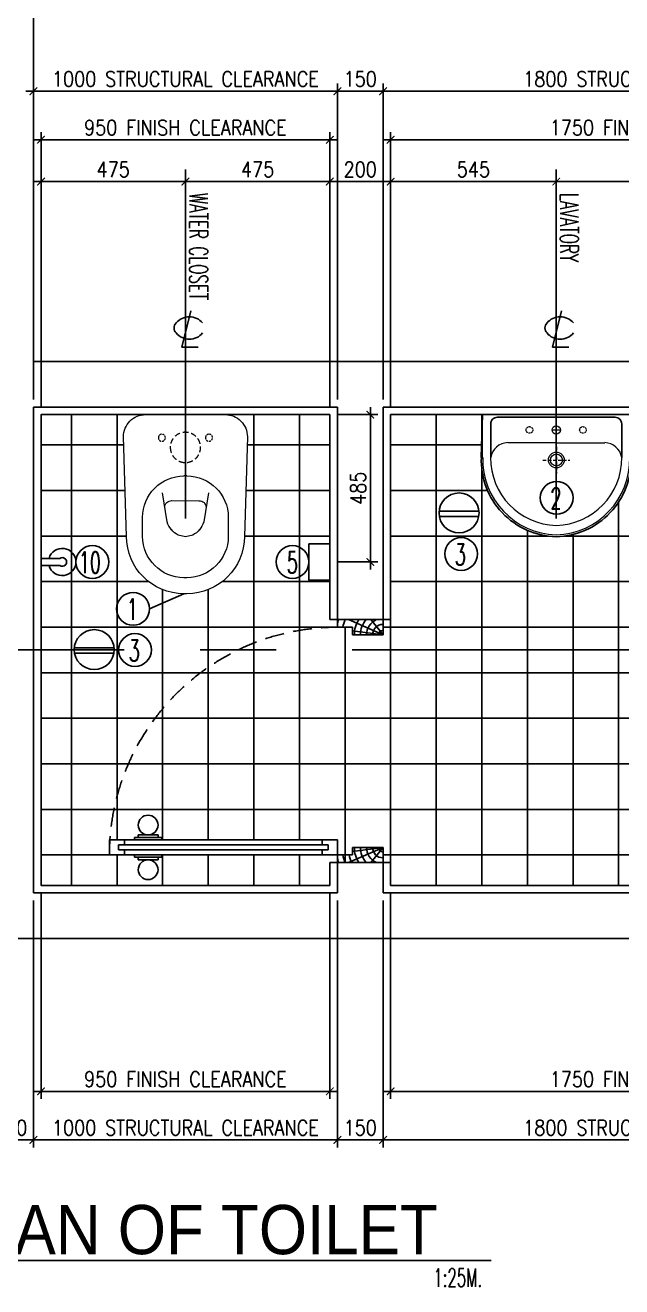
# Model space of a CAD drawing. Extents: x -233600 to -204723, y 196485 to 216410.
# Drawn here: x -229590 to -227628, y 209994 to 214148 of the extents above; entities that cross this region are included whole.
import ezdxf

# ---------------------------------------------------------------- set-up
doc = ezdxf.new("R2010")
doc.units = 0
doc.header["$LTSCALE"] = 500
doc.header["$MEASUREMENT"] = 0
for name, pattern in [('CENTER2', [1.125, 0.75, -0.125, 0.125, -0.125]), ('CENTERX2', [4, 2.5, -0.5, 0.5, -0.5]), ('DASHED', [0.75, 0.5, -0.25]), ('HIDDEN', [0.375, 0.25, -0.125]), ('HIDDEN2', [0.1875, 0.125, -0.0625])]:
    doc.linetypes.add(name, pattern=pattern)
doc.layers.get('0').update_dxf_attribs({"linetype": 'CONTINUOUS'})
doc.layers.get('DEFPOINTS').update_dxf_attribs({"linetype": 'CONTINUOUS'})
for name, color, linetype in [('2', 2, 'CONTINUOUS'), ('ARCDIMR', 4, 'CONTINUOUS'), ('AXES', 11, 'CENTERX2'), ('AXIS', 11, 'CENTER2'), ('DIM-NEW', 4, 'CONTINUOUS'), ('Dimout', 4, 'CONTINUOUS'), ('DOOR', 2, 'CONTINUOUS'), ('DW', 7, 'CONTINUOUS'), ('FIX', 2, 'CONTINUOUS'), ('JUMP', 2, 'CONTINUOUS'), ('Plaster', 7, 'CONTINUOUS'), ('SANI', 2, 'CONTINUOUS'), ('Tile', 5, 'CONTINUOUS'), ('TXT', 2, 'CONTINUOUS'), ('TXT1', 2, 'CONTINUOUS'), ('WALL', 6, 'CONTINUOUS')]:
    doc.layers.add(name, color=color, linetype=linetype)
doc.styles.add('DIM', font='simplex.shx', dxfattribs={"width": 0.85})
doc.styles.add('ROMANS', font='romans.shx', dxfattribs={"width": 0.6})
doc.styles.add('TTXT', font='swisse.ttf', dxfattribs={"width": 0.9})
doc.dimstyles.new('DIM1-25', dxfattribs={"dimscale": 25, "dimtxt": 2, "dimasz": 1, "dimexe": 1, "dimexo": 1, "dimgap": 0.6, "dimtad": 1, "dimdec": 0, "dimdsep": 46, "dimtxsty": 'DIM', "dimblk1": 'ARCHTICK', "dimblk2": 'ARCHTICK', "dimsah": 1, "dimcen": 0.09, "dimdle": 1, "dimclrd": 256, "dimclrt": 2, "dimadec": 0, "dimazin": 0, "dimtfac": 1, "dimtdec": 0, "dimtix": 1, "dimtmove": 1, "dimatfit": 3, "dimldrblk": 'ARCHTICK', "dimfxl": 0, "dimtvp": 2, "dimtolj": 1, "dimtzin": 0, "dimarcsym": 0})

# ---------------------------------------------------------------- blocks, each defined once
blk = doc.blocks.new('_ARCHTICK')
at = {"color": 0, "linetype": 'ByBlock', "const_width": 0.15}
blk.add_lwpolyline([(-0.5, -0.5), (0.5, 0.5)], dxfattribs=at)
blk = doc.blocks.new('*D58')
at = {"layer": 'DEFPOINTS', "color": 0}
for p in [(-229713.6, 211290.9), (-229563.6, 211290.9), (-229713.6, 210477.6)]:
    blk.add_point(p, dxfattribs=at)
at = {"layer": 'Dimout', "color": 0, "lineweight": -2}
for p, q in [((-229713.6, 211265.9), (-229713.6, 210452.6)), ((-229563.6, 211265.9), (-229563.6, 210452.6))]:
    blk.add_line(p, q, dxfattribs=at)
at = {"layer": 'Dimout', "lineweight": -2}
blk.add_line((-229538.6, 210477.6), (-229738.6, 210477.6), dxfattribs=at)
at = {"layer": 'Dimout', "lineweight": -2, "xscale": 25, "yscale": 25, "zscale": 25, "rotation": 180}
blk.add_blockref('_ARCHTICK', (-229713.6, 210477.6), dxfattribs=at)
at = {"layer": 'Dimout', "lineweight": -2, "xscale": 25, "yscale": 25, "zscale": 25}
blk.add_blockref('_ARCHTICK', (-229563.6, 210477.6), dxfattribs=at)
at = {"layer": 'Dimout', "color": 2, "insert": (-229638.6, 210517.6), "char_height": 50, "attachment_point": 5, "style": 'DIM'}
blk.add_mtext('\\A1;150', dxfattribs=at)
blk = doc.blocks.new('*D49')
at = {"layer": 'DEFPOINTS', "color": 0}
for p in [(-228413.6, 213930.9), (-228563.6, 212890.9), (-228413.6, 212890.9)]:
    blk.add_point(p, dxfattribs=at)
at = {"layer": 'Dimout', "lineweight": -2}
blk.add_line((-228588.6, 213930.9), (-228388.6, 213930.9), dxfattribs=at)
at = {"layer": 'Dimout', "color": 0, "lineweight": -2}
for p, q in [((-228563.6, 212915.9), (-228563.6, 213955.9)), ((-228413.6, 212915.9), (-228413.6, 213955.9))]:
    blk.add_line(p, q, dxfattribs=at)
at = {"layer": 'Dimout', "lineweight": -2, "xscale": 25, "yscale": 25, "zscale": 25, "rotation": 180}
blk.add_blockref('_ARCHTICK', (-228563.6, 213930.9), dxfattribs=at)
at = {"layer": 'Dimout', "lineweight": -2, "xscale": 25, "yscale": 25, "zscale": 25}
blk.add_blockref('_ARCHTICK', (-228413.6, 213930.9), dxfattribs=at)
at = {"layer": 'Dimout', "color": 2, "insert": (-228488.6, 213970.9), "char_height": 50, "attachment_point": 5, "style": 'DIM'}
blk.add_mtext('\\A1;150', dxfattribs=at)
blk = doc.blocks.new('*D50')
at = {"layer": 'DEFPOINTS', "color": 0}
for p in [(-226613.6, 213930.9), (-228413.6, 212890.9), (-226613.6, 212865.9)]:
    blk.add_point(p, dxfattribs=at)
at = {"layer": 'Dimout', "lineweight": -2}
blk.add_line((-228438.6, 213930.9), (-226588.6, 213930.9), dxfattribs=at)
at = {"layer": 'Dimout', "color": 0, "lineweight": -2}
for p, q in [((-228413.6, 212915.9), (-228413.6, 213955.9)), ((-226613.6, 212890.9), (-226613.6, 213955.9))]:
    blk.add_line(p, q, dxfattribs=at)
at = {"layer": 'Dimout', "lineweight": -2, "xscale": 25, "yscale": 25, "zscale": 25, "rotation": 180}
blk.add_blockref('_ARCHTICK', (-228413.6, 213930.9), dxfattribs=at)
at = {"layer": 'Dimout', "lineweight": -2, "xscale": 25, "yscale": 25, "zscale": 25}
blk.add_blockref('_ARCHTICK', (-226613.6, 213930.9), dxfattribs=at)
at = {"layer": 'Dimout', "color": 2, "insert": (-227513.6, 213970.9), "char_height": 50, "attachment_point": 5, "style": 'DIM'}
blk.add_mtext('\\A1;1800 STRUCTURAL CLEARANCE', dxfattribs=at)
blk = doc.blocks.new('*D48')
at = {"layer": 'DEFPOINTS', "color": 0}
for p in [(-228563.6, 213930.9), (-229563.6, 212890.9), (-228563.6, 212890.9)]:
    blk.add_point(p, dxfattribs=at)
at = {"layer": 'Dimout', "lineweight": -2}
for p, q in [((-229563.6, 213930.9), (-229588.6, 213930.9)), ((-229563.6, 213930.9), (-228563.6, 213930.9)), ((-228563.6, 213930.9), (-228538.6, 213930.9))]:
    blk.add_line(p, q, dxfattribs=at)
at = {"layer": 'Dimout', "color": 0, "lineweight": -2}
for p, q in [((-229563.6, 212915.9), (-229563.6, 213955.9)), ((-228563.6, 212915.9), (-228563.6, 213955.9))]:
    blk.add_line(p, q, dxfattribs=at)
at = {"layer": 'Dimout', "lineweight": -2, "xscale": 25, "yscale": 25, "zscale": 25}
blk.add_blockref('_ARCHTICK', (-229563.6, 213930.9), dxfattribs=at)
at = {"layer": 'Dimout', "lineweight": -2, "xscale": 25, "yscale": 25, "zscale": 25, "rotation": 180}
blk.add_blockref('_ARCHTICK', (-228563.6, 213930.9), dxfattribs=at)
at = {"layer": 'Dimout', "color": 2, "insert": (-229063.6, 213970.9), "char_height": 50, "attachment_point": 5, "style": 'DIM'}
blk.add_mtext('\\A1;1000 STRUCTURAL CLEARANCE', dxfattribs=at)
blk = doc.blocks.new('A$C67076F16')
at = {"layer": 'DIM-NEW'}
for p, q in [((0.0138, 0.1136), (0.1863, 0.1136)), ((0.0127, 0.0913), (0.1876, 0.0913))]:
    blk.add_line(p, q, dxfattribs=at)
at = {"layer": 'DW'}
blk.add_lwpolyline([(0, 0.2), (0, 0), (0.2, 0), (0.2, 0.2)], close=True, dxfattribs=at)
at = {"layer": 'FIX', "color": 2}
blk.add_circle((0.1, 0.0983), 0.0876, dxfattribs=at)
blk = doc.blocks.new('*D57')
at = {"layer": 'DEFPOINTS', "color": 0}
for p in [(-228563.6, 211290.9), (-228413.6, 211290.9), (-228413.6, 210477.6)]:
    blk.add_point(p, dxfattribs=at)
at = {"layer": 'Dimout', "color": 0, "lineweight": -2}
for p, q in [((-228563.6, 211265.9), (-228563.6, 210452.6)), ((-228413.6, 211265.9), (-228413.6, 210452.6))]:
    blk.add_line(p, q, dxfattribs=at)
at = {"layer": 'Dimout', "lineweight": -2}
blk.add_line((-228588.6, 210477.6), (-228388.6, 210477.6), dxfattribs=at)
at = {"layer": 'Dimout', "lineweight": -2, "xscale": 25, "yscale": 25, "zscale": 25, "rotation": 180}
blk.add_blockref('_ARCHTICK', (-228563.6, 210477.6), dxfattribs=at)
at = {"layer": 'Dimout', "lineweight": -2, "xscale": 25, "yscale": 25, "zscale": 25}
blk.add_blockref('_ARCHTICK', (-228413.6, 210477.6), dxfattribs=at)
at = {"layer": 'Dimout', "color": 2, "insert": (-228488.6, 210517.6), "char_height": 50, "attachment_point": 5, "style": 'DIM'}
blk.add_mtext('\\A1;150', dxfattribs=at)
blk = doc.blocks.new('*D54')
at = {"layer": 'DEFPOINTS', "color": 0}
for p in [(-226613.6, 211315.9), (-228413.6, 211290.9), (-226613.6, 210477.6)]:
    blk.add_point(p, dxfattribs=at)
at = {"layer": 'Dimout', "color": 0, "lineweight": -2}
for p, q in [((-226613.6, 211290.9), (-226613.6, 210452.6)), ((-228413.6, 211265.9), (-228413.6, 210452.6))]:
    blk.add_line(p, q, dxfattribs=at)
at = {"layer": 'Dimout', "lineweight": -2}
blk.add_line((-228438.6, 210477.6), (-226588.6, 210477.6), dxfattribs=at)
at = {"layer": 'Dimout', "lineweight": -2, "xscale": 25, "yscale": 25, "zscale": 25, "rotation": 180}
blk.add_blockref('_ARCHTICK', (-228413.6, 210477.6), dxfattribs=at)
at = {"layer": 'Dimout', "lineweight": -2, "xscale": 25, "yscale": 25, "zscale": 25}
blk.add_blockref('_ARCHTICK', (-226613.6, 210477.6), dxfattribs=at)
at = {"layer": 'Dimout', "color": 2, "insert": (-227513.6, 210517.6), "char_height": 50, "attachment_point": 5, "style": 'DIM'}
blk.add_mtext('\\A1;1800 STRUCTURAL CLEARANCE', dxfattribs=at)
blk = doc.blocks.new('*D53')
at = {"layer": 'DEFPOINTS', "color": 0}
for p in [(-228388.6, 211315.9), (-226638.6, 211315.9), (-228388.6, 210637.6)]:
    blk.add_point(p, dxfattribs=at)
at = {"layer": 'Dimout', "color": 0, "lineweight": -2}
for p, q in [((-228388.6, 211290.9), (-228388.6, 210612.6)), ((-226638.6, 211290.9), (-226638.6, 210612.6))]:
    blk.add_line(p, q, dxfattribs=at)
at = {"layer": 'Dimout', "lineweight": -2}
blk.add_line((-226613.6, 210637.6), (-228413.6, 210637.6), dxfattribs=at)
at = {"layer": 'Dimout', "lineweight": -2, "xscale": 25, "yscale": 25, "zscale": 25, "rotation": 180}
blk.add_blockref('_ARCHTICK', (-228388.6, 210637.6), dxfattribs=at)
at = {"layer": 'Dimout', "lineweight": -2, "xscale": 25, "yscale": 25, "zscale": 25}
blk.add_blockref('_ARCHTICK', (-226638.6, 210637.6), dxfattribs=at)
at = {"layer": 'Dimout', "color": 2, "insert": (-227513.6, 210677.6), "char_height": 50, "attachment_point": 5, "style": 'DIM'}
blk.add_mtext('\\A1;1750 FINISH CLEARANCE', dxfattribs=at)
blk = doc.blocks.new('*D55')
at = {"layer": 'DEFPOINTS', "color": 0}
for p in [(-229538.6, 211315.9), (-228588.6, 211315.9), (-228588.6, 210637.6)]:
    blk.add_point(p, dxfattribs=at)
at = {"layer": 'Dimout', "color": 0, "lineweight": -2}
for p, q in [((-229538.6, 211290.9), (-229538.6, 210612.6)), ((-228588.6, 211290.9), (-228588.6, 210612.6))]:
    blk.add_line(p, q, dxfattribs=at)
at = {"layer": 'Dimout', "lineweight": -2}
blk.add_line((-229563.6, 210637.6), (-228563.6, 210637.6), dxfattribs=at)
at = {"layer": 'Dimout', "lineweight": -2, "xscale": 25, "yscale": 25, "zscale": 25, "rotation": 180}
blk.add_blockref('_ARCHTICK', (-229538.6, 210637.6), dxfattribs=at)
at = {"layer": 'Dimout', "lineweight": -2, "xscale": 25, "yscale": 25, "zscale": 25}
blk.add_blockref('_ARCHTICK', (-228588.6, 210637.6), dxfattribs=at)
at = {"layer": 'Dimout', "color": 2, "insert": (-229063.6, 210677.6), "char_height": 50, "attachment_point": 5, "style": 'DIM'}
blk.add_mtext('\\A1;950 FINISH CLEARANCE', dxfattribs=at)
blk = doc.blocks.new('*D51')
at = {"layer": 'DEFPOINTS', "color": 0}
for p in [(-228588.6, 213770.9), (-229538.6, 212865.9), (-228588.6, 212865.9)]:
    blk.add_point(p, dxfattribs=at)
at = {"layer": 'Dimout', "lineweight": -2}
blk.add_line((-229563.6, 213770.9), (-228563.6, 213770.9), dxfattribs=at)
at = {"layer": 'Dimout', "color": 0, "lineweight": -2}
for p, q in [((-229538.6, 212890.9), (-229538.6, 213795.9)), ((-228588.6, 212890.9), (-228588.6, 213795.9))]:
    blk.add_line(p, q, dxfattribs=at)
at = {"layer": 'Dimout', "lineweight": -2, "xscale": 25, "yscale": 25, "zscale": 25, "rotation": 180}
blk.add_blockref('_ARCHTICK', (-229538.6, 213770.9), dxfattribs=at)
at = {"layer": 'Dimout', "lineweight": -2, "xscale": 25, "yscale": 25, "zscale": 25}
blk.add_blockref('_ARCHTICK', (-228588.6, 213770.9), dxfattribs=at)
at = {"layer": 'Dimout', "color": 2, "insert": (-229063.6, 213810.9), "char_height": 50, "attachment_point": 5, "style": 'DIM'}
blk.add_mtext('\\A1;950 FINISH CLEARANCE', dxfattribs=at)
blk = doc.blocks.new('*D52')
at = {"layer": 'DEFPOINTS', "color": 0}
for p in [(-228388.6, 213770.9), (-228388.6, 212865.9), (-226638.6, 212865.9)]:
    blk.add_point(p, dxfattribs=at)
at = {"layer": 'Dimout', "lineweight": -2}
blk.add_line((-226613.6, 213770.9), (-228413.6, 213770.9), dxfattribs=at)
at = {"layer": 'Dimout', "color": 0, "lineweight": -2}
for p, q in [((-228388.6, 212890.9), (-228388.6, 213795.9)), ((-226638.6, 212890.9), (-226638.6, 213795.9))]:
    blk.add_line(p, q, dxfattribs=at)
at = {"layer": 'Dimout', "lineweight": -2, "xscale": 25, "yscale": 25, "zscale": 25, "rotation": 180}
blk.add_blockref('_ARCHTICK', (-228388.6, 213770.9), dxfattribs=at)
at = {"layer": 'Dimout', "lineweight": -2, "xscale": 25, "yscale": 25, "zscale": 25}
blk.add_blockref('_ARCHTICK', (-226638.6, 213770.9), dxfattribs=at)
at = {"layer": 'Dimout', "color": 2, "insert": (-227513.6, 213810.9), "char_height": 50, "attachment_point": 5, "style": 'DIM'}
blk.add_mtext('\\A1;1750 FINISH CLEARANCE', dxfattribs=at)
blk = doc.blocks.new('*D31')
at = {"layer": 'DEFPOINTS', "color": 0}
for p in [(-228588.6, 212865.9), (-228588.6, 212380.7), (-228455.3, 212380.7)]:
    blk.add_point(p, dxfattribs=at)
at = {"layer": 'Dimout', "lineweight": -2}
blk.add_line((-228455.3, 212890.9), (-228455.3, 212355.7), dxfattribs=at)
at = {"layer": 'Dimout', "color": 0, "lineweight": -2}
for p, q in [((-228563.6, 212865.9), (-228430.3, 212865.9)), ((-228563.6, 212380.7), (-228430.3, 212380.7))]:
    blk.add_line(p, q, dxfattribs=at)
at = {"layer": 'Dimout', "lineweight": -2, "xscale": 25, "yscale": 25, "zscale": 25}
for p, rotation in [((-228455.3, 212865.9), 90), ((-228455.3, 212380.7), 270)]:
    blk.add_blockref('_ARCHTICK', p, dxfattribs=dict(at, rotation=rotation))
at = {"layer": 'Dimout', "color": 2, "insert": (-228495.3, 212623.3), "char_height": 50, "attachment_point": 5, "rotation": 90, "style": 'DIM'}
blk.add_mtext('\\A1;485', dxfattribs=at)
blk = doc.blocks.new('A$C785E76E1')
at = {"layer": 'JUMP'}
for p, q in [((0.033, 0.0529), (0.033, 0.1149)), ((0.057, 0.0529), (0.057, 0.1149))]:
    blk.add_line(p, q, dxfattribs=at)
for radius, start, end in [(0.045, 105.4782, 74.5218), (0.0144, 146.4427, 33.5573)]:
    blk.add_arc((0.045, 0.045), radius, start, end, dxfattribs=at)
blk = doc.blocks.new('SCNTR', base_point=(3632.66, 549.66))
for q in [(3633.89, 554.57), (3636.1, 543.44)]:
    blk.add_line((3631.12, 543.44), q)
for centre, radius, start, end in [((3633.47, 547.5), 5.23, 39.4883, 140.5117), ((3630.8, 549.38), 1.99, 133.3084, 182.4789), ((3630.8, 549.21), 1.99, 177.5211, 226.6916), ((3633.47, 551.09), 5.23, 219.4883, 320.5117)]:
    blk.add_arc(centre, radius, start, end)
blk = doc.blocks.new('*D30')
at = {"layer": 'DEFPOINTS', "color": 0}
for p in [(-228588.6, 213633.1), (-228588.6, 212865.9), (-228388.6, 212865.9)]:
    blk.add_point(p, dxfattribs=at)
at = {"layer": 'Dimout', "color": 0, "lineweight": -2}
for p, q in [((-228588.6, 212890.9), (-228588.6, 213658.1)), ((-228388.6, 212890.9), (-228388.6, 213658.1))]:
    blk.add_line(p, q, dxfattribs=at)
at = {"layer": 'Dimout', "lineweight": -2}
blk.add_line((-228363.6, 213633.1), (-228613.6, 213633.1), dxfattribs=at)
at = {"layer": 'Dimout', "lineweight": -2, "xscale": 25, "yscale": 25, "zscale": 25, "rotation": 180}
blk.add_blockref('_ARCHTICK', (-228588.6, 213633.1), dxfattribs=at)
at = {"layer": 'Dimout', "lineweight": -2, "xscale": 25, "yscale": 25, "zscale": 25}
blk.add_blockref('_ARCHTICK', (-228388.6, 213633.1), dxfattribs=at)
at = {"layer": 'Dimout', "color": 2, "insert": (-228488.6, 213673.1), "char_height": 50, "attachment_point": 5, "style": 'DIM'}
blk.add_mtext('\\A1;200', dxfattribs=at)
blk = doc.blocks.new('*D29')
at = {"layer": 'DEFPOINTS', "color": 0}
for p in [(-229538.6, 213633.1), (-229538.6, 212865.9), (-229063.6, 212865.9)]:
    blk.add_point(p, dxfattribs=at)
at = {"layer": 'Dimout', "color": 0, "lineweight": -2}
for p, q in [((-229538.6, 212890.9), (-229538.6, 213658.1)), ((-229063.6, 212890.9), (-229063.6, 213658.1))]:
    blk.add_line(p, q, dxfattribs=at)
at = {"layer": 'Dimout', "lineweight": -2}
blk.add_line((-229038.6, 213633.1), (-229563.6, 213633.1), dxfattribs=at)
at = {"layer": 'Dimout', "lineweight": -2, "xscale": 25, "yscale": 25, "zscale": 25, "rotation": 180}
blk.add_blockref('_ARCHTICK', (-229538.6, 213633.1), dxfattribs=at)
at = {"layer": 'Dimout', "lineweight": -2, "xscale": 25, "yscale": 25, "zscale": 25}
blk.add_blockref('_ARCHTICK', (-229063.6, 213633.1), dxfattribs=at)
at = {"layer": 'Dimout', "color": 2, "insert": (-229301.1, 213673.1), "char_height": 50, "attachment_point": 5, "style": 'DIM'}
blk.add_mtext('\\A1;475', dxfattribs=at)
blk = doc.blocks.new('*D28')
at = {"layer": 'DEFPOINTS', "color": 0}
for p in [(-229063.6, 213633.1), (-229063.6, 212865.9), (-228588.6, 212865.9)]:
    blk.add_point(p, dxfattribs=at)
at = {"layer": 'Dimout', "color": 0, "lineweight": -2}
for p, q in [((-229063.6, 212890.9), (-229063.6, 213658.1)), ((-228588.6, 212890.9), (-228588.6, 213658.1))]:
    blk.add_line(p, q, dxfattribs=at)
at = {"layer": 'Dimout', "lineweight": -2}
blk.add_line((-228563.6, 213633.1), (-229088.6, 213633.1), dxfattribs=at)
at = {"layer": 'Dimout', "lineweight": -2, "xscale": 25, "yscale": 25, "zscale": 25, "rotation": 180}
blk.add_blockref('_ARCHTICK', (-229063.6, 213633.1), dxfattribs=at)
at = {"layer": 'Dimout', "lineweight": -2, "xscale": 25, "yscale": 25, "zscale": 25}
blk.add_blockref('_ARCHTICK', (-228588.6, 213633.1), dxfattribs=at)
at = {"layer": 'Dimout', "color": 2, "insert": (-228826.1, 213673.1), "char_height": 50, "attachment_point": 5, "style": 'DIM'}
blk.add_mtext('\\A1;475', dxfattribs=at)
blk = doc.blocks.new('*D27')
at = {"layer": 'DEFPOINTS', "color": 0}
for p in [(-228388.6, 213633.1), (-228388.6, 212865.9), (-227843.9, 212865.9)]:
    blk.add_point(p, dxfattribs=at)
at = {"layer": 'Dimout', "color": 0, "lineweight": -2}
for p, q in [((-228388.6, 212890.9), (-228388.6, 213658.1)), ((-227843.9, 212890.9), (-227843.9, 213658.1))]:
    blk.add_line(p, q, dxfattribs=at)
at = {"layer": 'Dimout', "lineweight": -2}
blk.add_line((-227818.9, 213633.1), (-228413.6, 213633.1), dxfattribs=at)
at = {"layer": 'Dimout', "lineweight": -2, "xscale": 25, "yscale": 25, "zscale": 25, "rotation": 180}
blk.add_blockref('_ARCHTICK', (-228388.6, 213633.1), dxfattribs=at)
at = {"layer": 'Dimout', "lineweight": -2, "xscale": 25, "yscale": 25, "zscale": 25}
blk.add_blockref('_ARCHTICK', (-227843.9, 213633.1), dxfattribs=at)
at = {"layer": 'Dimout', "color": 2, "insert": (-228116.3, 213673.1), "char_height": 50, "attachment_point": 5, "style": 'DIM'}
blk.add_mtext('\\A1;545', dxfattribs=at)
blk = doc.blocks.new('*D26')
at = {"layer": 'DEFPOINTS', "color": 0}
for p in [(-227843.9, 213633.1), (-227843.9, 212865.9), (-227153.9, 212865.9)]:
    blk.add_point(p, dxfattribs=at)
at = {"layer": 'Dimout', "color": 0, "lineweight": -2}
for p, q in [((-227843.9, 212890.9), (-227843.9, 213658.1)), ((-227153.9, 212890.9), (-227153.9, 213658.1))]:
    blk.add_line(p, q, dxfattribs=at)
at = {"layer": 'Dimout', "lineweight": -2}
blk.add_line((-227128.9, 213633.1), (-227868.9, 213633.1), dxfattribs=at)
at = {"layer": 'Dimout', "lineweight": -2, "xscale": 25, "yscale": 25, "zscale": 25, "rotation": 180}
blk.add_blockref('_ARCHTICK', (-227843.9, 213633.1), dxfattribs=at)
at = {"layer": 'Dimout', "lineweight": -2, "xscale": 25, "yscale": 25, "zscale": 25}
blk.add_blockref('_ARCHTICK', (-227153.9, 213633.1), dxfattribs=at)
at = {"layer": 'Dimout', "color": 2, "insert": (-227498.9, 213673.1), "char_height": 50, "attachment_point": 5, "style": 'DIM'}
blk.add_mtext('\\A1;690', dxfattribs=at)
blk = doc.blocks.new('WC1')
at = {"layer": 'FIX', "lineweight": 20}
for p, q in [((-210, 203.8), (-538, 193.8)), ((-475, 140.8), (-538, 140.8)), ((-394.8, 75.7), (-490.4, 60.1)), ((-727, 4.8), (-727, -4.8)), ((-674, 4.8), (-674, -4.8)), ((-533.7, 24.2), (-539.5, 0)), ((-539.5, 0), (-533.7, -24.2)), ((-339, 4.8), (-339, -4.8)), ((-490.4, -60.1), (-394.8, -75.7)), ((-538, -140.8), (-475, -140.8)), ((-538, -193.8), (-210, -203.8))]:
    blk.add_line(p, q, dxfattribs=at)
at = {"layer": 'FIX', "linetype": 'Continuous', "lineweight": 20}
blk.add_line((-420.1, -47.3), (-420.4, 44.6), dxfattribs=at)
at = {"layer": 'FIX', "lineweight": 20}
blk.add_lwpolyline([(-213.2, -203.8), (-210, -203.8, 0.414214), (-137, -130.8), (-137, 0), (-137, 130.8, 0.414214), (-210, 203.8)], format="xyb", dxfattribs=at)
at = {"layer": 'FIX', "linetype": 'HIDDEN', "lineweight": 20, "ltscale": 0.05}
for centre in [(-213.2, 77.5), (-213.2, -77.5)]:
    blk.add_circle(centre, 11.6, dxfattribs=at)
at = {"layer": 'FIX', "linetype": 'HIDDEN2', "lineweight": 20, "ltscale": 0.3}
blk.add_circle((-245, 0), 49.8, dxfattribs=at)
at = {"layer": 'FIX', "lineweight": 20}
for centre, radius, start, end in [((-538, 4.8), 189, 90, 180), ((-538, 4.8), 136, 90, 180), ((-475, 4.8), 136, 360, 90), ((-473, -6.9), 68.2, 128.9242, 152.8468), ((-464.4, -17.6), 82, 108.496, 128.9242), ((-538, -4.8), 189, 180, 270), ((-538, -4.8), 136, 180, 270), ((-473, 6.9), 68.2, 207.1532, 231.0758), ((-475, -4.8), 136, 270, 0), ((-464.4, 17.6), 82, 231.0758, 251.504)]:
    blk.add_arc(centre, radius, start, end, dxfattribs=at)
at = {"layer": 'FIX', "linetype": 'Continuous', "lineweight": 20}
for centre, start, end in [((-442.7, 45.5), 357.6662, 91.6121), ((-442.4, -45.6), 268.3879, 2.3338)]:
    blk.add_arc(centre, 22.3, start, end, dxfattribs=at)
blk = doc.blocks.new('LAV1')
at = {"layer": 'FIX', "linetype": 'DASHED', "lineweight": 20, "ltscale": 0.05}
for p, q in [((-0.5, 170), (-0.5, 270)), ((-0.5, 170), (-0.5, 270)), ((49.5, 220), (-50.5, 220))]:
    blk.add_line(p, q, dxfattribs=at)
at = {"layer": 'FIX', "linetype": 'ByBlock', "ltscale": 0.3}
for p, q in [((-280, 210), (-275, 50)), ((-245, 210), (-245, 85)), ((245, 210), (245, 85)), ((280, 210), (275, 50)), ((0, 60), (-220.2, 60)), ((0, 60), (220.2, 60))]:
    blk.add_line(p, q, dxfattribs=at)
at = {"layer": 'FIX', "linetype": 'Continuous', "lineweight": 20}
for p, q in [((-275, 210), (-275, 50)), ((275, 210), (275, 50)), ((0, 155), (-181.4, 155)), ((0, 155), (181.4, 155)), ((0, 50), (-275, 50)), ((0, 50), (-252.5, 50)), ((0, 50), (252.5, 50)), ((0, 50), (275, 50))]:
    blk.add_line(p, q, dxfattribs=at)
at = {"layer": 'FIX', "lineweight": 20}
for p, q in [((15.6, 107.5), (-15.5, 107.5)), ((0, 92), (0, 123))]:
    blk.add_line(p, q, dxfattribs=at)
for centre, radius in [((-0.5, 220), 29.5), ((-0.5, 220), 22.5), ((0, 107.5), 15.5)]:
    blk.add_circle(centre, radius, dxfattribs=at)
at = {"layer": 'FIX', "linetype": 'HIDDEN', "lineweight": 20, "ltscale": 0.05}
for centre in [(-100, 107.5), (100, 107.5)]:
    blk.add_circle(centre, 12.4, dxfattribs=at)
at = {"layer": 'FIX', "linetype": 'ByBlock', "ltscale": 0.3}
for centre, radius, start, end in [((6.9, 220), 287, 91.3776, 182.0064), ((-6.9, 220), 287, 357.9936, 88.6224), ((-220.1, 84.9), 24.9, 179.7021, 269.9486), ((220.1, 84.9), 24.9, 270.0514, 0.2979)]:
    blk.add_arc(centre, radius, start, end, dxfattribs=at)
at = {"layer": 'FIX', "linetype": 'Continuous', "lineweight": 20}
for centre, radius, start, end in [((8.4, 216.7), 283.4, 91.6988, 181.351), ((-8.4, 216.7), 283.4, 358.649, 88.3012), ((7.6, 212.5), 252.7, 91.7328, 180.4884), ((-7.6, 212.5), 252.7, 359.5116, 88.2672), ((-179.2, 221.8), 66.9, 190.2006, 268.0786), ((179.2, 221.8), 66.9, 271.9214, 349.7994)]:
    blk.add_arc(centre, radius, start, end, dxfattribs=at)
blk = doc.blocks.new('DOOR80')
at = {"layer": 'DOOR', "color": 0, "linetype": 'ByBlock'}
for p, q in [((-75, 850), (-75, 900)), ((-75, 900), (-25, 900)), ((-25, 900), (-75, 900)), ((-25, 850), (-25, 900)), ((-58, 850), (-75, 850)), ((-58, 850), (-58, 870)), ((-42, 870), (-58, 870)), ((-42, 850), (-42, 870)), ((-25, 850), (-42, 850)), ((-91.2, 805), (-91.2, 740.2)), ((-82.2, 805), (-91.2, 805)), ((-82.2, 727.6), (-82.2, 817.6)), ((-75, 817.6), (-82.2, 817.6)), ((-82.2, 805), (-82.2, 740.2)), ((-25, 817.6), (-17.8, 817.6)), ((-17.8, 727.6), (-17.8, 817.6)), ((-17.8, 805), (-17.8, 740.2)), ((-17.8, 805), (-8.8, 805)), ((-8.8, 805), (-8.8, 740.2)), ((-82.2, 740.2), (-91.2, 740.2)), ((-75, 727.6), (-82.2, 727.6)), ((-25, 727.6), (-17.8, 727.6)), ((-17.8, 740.2), (-8.8, 740.2)), ((-75, 200), (-58, 200)), ((-75, 150), (-75, 200)), ((-58, 200), (-58, 180)), ((-58, 180), (-42, 180)), ((-42, 200), (-25, 200)), ((-42, 180), (-42, 200)), ((-25, 200), (-25, 150)), ((-800, 150), (-800, 0)), ((-800, 150), (-775, 150)), ((-800, 0), (-800, 150)), ((-775, 150), (-775, 100)), ((-75, 150), (-25, 150)), ((0, 150), (-25, 150)), ((-25, 150), (-25, 100)), ((0, 0), (0, 150)), ((0, 150), (0, 0)), ((-775, 100), (-750, 100)), ((-750, 100), (-750, 0)), ((-50, 100), (-50, 0)), ((-25, 100), (-50, 100)), ((-750, 0), (-800, 0)), ((-50, 0), (0, 0))]:
    blk.add_line(p, q, dxfattribs=at)
at = {"layer": 'DOOR', "linetype": 'ByBlock'}
for p, q in [((-75, 850), (-75, 200)), ((-58, 200), (-58, 850)), ((-42, 200), (-42, 850)), ((-25, 200), (-25, 850))]:
    blk.add_line(p, q, dxfattribs=at)
at = {"layer": 'DOOR', "color": 9, "linetype": 'ByBlock'}
for p, q in [((-750, 0), (-800, 113.7)), ((-750, 0), (-763.4, 100)), ((-50, 0), (0, 113.7)), ((-50, 0), (-36.6, 100)), ((-750, 0), (-800, 40.1)), ((-50, 0), (0, 40.1))]:
    blk.add_line(p, q, dxfattribs=at)
at = {"layer": 'DOOR', "color": 0, "linetype": 'ByBlock'}
for centre in [(-123.5, 772.6), (23.5, 772.6)]:
    blk.add_circle(centre, 32.4, dxfattribs=at)
at = {"layer": 'DOOR', "linetype": 'HIDDEN', "ltscale": 0.5}
blk.add_arc((-25, 150), 750, 90, 180, dxfattribs=at)
at = {"layer": 'DOOR', "color": 9, "linetype": 'ByBlock'}
for centre, radius, start, end in [((-750, 0), 154.4, 103.7142, 108.8947), ((-750, 0), 134.4, 100.72, 111.8402), ((-50, 0), 134.4, 68.1598, 79.28), ((-50, 0), 154.4, 71.1053, 76.2858), ((-750, 0), 94.4, 90, 121.9818), ((-50, 0), 94.4, 58.0182, 90), ((-50, 0), 114.4, 64.0838, 77.3774), ((-750, 0), 74.4, 90, 132.2236), ((-750, 0), 54.4, 90, 156.7926), ((-50, 0), 74.4, 47.7764, 90), ((-50, 0), 54.4, 23.2074, 90), ((-750, 0), 34.4, 90, 180), ((-750, 0), 14.4, 90, 180), ((-50, 0), 34.4, 0, 90), ((-50, 0), 14.4, 0, 90)]:
    blk.add_arc(centre, radius, start, end, dxfattribs=at)
blk = doc.blocks.new('*D56')
at = {"layer": 'DEFPOINTS', "color": 0}
for p in [(-229563.6, 211290.9), (-228563.6, 211290.9), (-228563.6, 210477.6)]:
    blk.add_point(p, dxfattribs=at)
at = {"layer": 'Dimout', "color": 0, "lineweight": -2}
for p, q in [((-229563.6, 211265.9), (-229563.6, 210452.6)), ((-228563.6, 211265.9), (-228563.6, 210452.6))]:
    blk.add_line(p, q, dxfattribs=at)
at = {"layer": 'Dimout', "lineweight": -2}
for p, q in [((-229563.6, 210477.6), (-229588.6, 210477.6)), ((-229563.6, 210477.6), (-228563.6, 210477.6)), ((-228563.6, 210477.6), (-228538.6, 210477.6))]:
    blk.add_line(p, q, dxfattribs=at)
at = {"layer": 'Dimout', "lineweight": -2, "xscale": 25, "yscale": 25, "zscale": 25}
blk.add_blockref('_ARCHTICK', (-229563.6, 210477.6), dxfattribs=at)
at = {"layer": 'Dimout', "lineweight": -2, "xscale": 25, "yscale": 25, "zscale": 25, "rotation": 180}
blk.add_blockref('_ARCHTICK', (-228563.6, 210477.6), dxfattribs=at)
at = {"layer": 'Dimout', "color": 2, "insert": (-229063.6, 210517.6), "char_height": 50, "attachment_point": 5, "style": 'DIM'}
blk.add_mtext('\\A1;1000 STRUCTURAL CLEARANCE', dxfattribs=at)

msp = doc.modelspace()

# ---------------------------------------------------------------- linework, layer by layer
at = {"layer": '2'}
msp.add_lwpolyline([(-228657.5, 212440.7), (-228588.6, 212440.7), (-228588.6, 212320.7), (-228657.5, 212320.7)], close=True, dxfattribs=at)
at = {"layer": 'AXES'}
msp.add_line((-232514.8, 212090.9), (-226003.1, 212090.9), dxfattribs=at)
at = {"layer": 'AXIS'}
for p, q in [((-229063.6, 212523.3), (-229063.6, 213673.4)), ((-227843.9, 212523.3), (-227843.9, 213673.4))]:
    msp.add_line(p, q, dxfattribs=at)
at = {"layer": 'FIX'}
msp.add_line((-229538.6, 212368.6), (-229538.6, 212392.6), dxfattribs=at)
at = {"layer": 'FIX', "color": 2}
msp.add_line((-229181.9, 212226.1), (-229068.4, 212275.9), dxfattribs=at)
for centre in [(-227842.4, 212591.8), (-229369.8, 212380.6), (-228711.5, 212380.7), (-228156.7, 212407.1), (-229235.8, 212226.1), (-229229.6, 212090.9)]:
    msp.add_circle(centre, 54, dxfattribs=at)
at = {"layer": 'Plaster'}
for p, q in [((-228563.6, 212190.9), (-228588.6, 212190.9)), ((-228413.6, 212190.9), (-228388.6, 212190.9)), ((-228563.6, 211390.9), (-228588.6, 211390.9)), ((-228413.6, 211390.9), (-228388.6, 211390.9))]:
    msp.add_line(p, q, dxfattribs=at)
for points in [[(-228588.6, 212190.9), (-228588.6, 212865.9), (-229538.6, 212865.9), (-229538.6, 211315.9), (-228588.6, 211315.9), (-228588.6, 211390.9)], [(-226638.6, 212290.9), (-226638.6, 212865.9), (-228388.6, 212865.9), (-228388.6, 212190.9)], [(-228388.6, 211390.9), (-228388.6, 211315.9), (-226638.6, 211315.9), (-226638.6, 211390.9)]]:
    msp.add_lwpolyline(points, dxfattribs=at)
at = {"layer": 'SANI', "color": 6}
msp.add_line((-229892.8, 210080.9), (-228058.2, 210080.9), dxfattribs=at)
at = {"layer": 'Tile'}
for p, q in [((-229438.6, 211315.9), (-229438.6, 212865.9)), ((-229288.6, 211465.9), (-229288.6, 212865.9)), ((-228838.6, 211465.9), (-228838.6, 212865.9)), ((-228688.6, 211465.9), (-228688.6, 212865.9)), ((-228238.6, 211315.9), (-228238.6, 212865.9)), ((-228088.6, 212780.5), (-228088.6, 212865.9)), ((-229538.6, 212765.9), (-229266.6, 212765.9)), ((-228860.6, 212765.9), (-228588.6, 212765.9)), ((-228388.6, 212765.9), (-228089.1, 212765.9)), ((-228088.6, 211315.9), (-228088.6, 212685.4)), ((-229538.6, 212615.9), (-229262, 212615.9)), ((-228865.2, 212615.9), (-228588.6, 212615.9)), ((-228388.6, 212615.9), (-228069.7, 212615.9)), ((-227638.6, 211315.9), (-227638.6, 212577.9)), ((-227938.6, 211315.9), (-227938.6, 212484.6)), ((-229538.6, 212465.9), (-229257.5, 212465.9)), ((-228869.8, 212465.9), (-228588.6, 212465.9)), ((-228388.6, 212465.9), (-227871.4, 212465.9)), ((-227816.4, 212465.9), (-227181.4, 212465.9)), ((-227788.6, 211315.9), (-227788.6, 212471.2)), ((-229538.6, 212315.9), (-229184.7, 212315.9)), ((-228942.5, 212315.9), (-228588.6, 212315.9)), ((-228388.6, 212315.9), (-226638.6, 212315.9)), ((-229138.6, 211465.9), (-229138.6, 212289.4)), ((-228988.6, 211465.9), (-228988.6, 212289.4)), ((-228388.6, 211390.9), (-228388.6, 212190.9)), ((-229538.6, 212165.9), (-228563.6, 212165.9)), ((-228538.6, 211390.9), (-228538.6, 212165.9)), ((-228413.6, 212165.9), (-226563.6, 212165.9)), ((-229538.6, 212015.9), (-226563.6, 212015.9)), ((-229538.6, 211865.9), (-226563.6, 211865.9)), ((-229538.6, 211715.9), (-226563.6, 211715.9)), ((-229538.6, 211565.9), (-226563.6, 211565.9)), ((-229538.6, 211415.9), (-229313.6, 211415.9)), ((-229288.6, 211315.9), (-229288.6, 211415.9)), ((-229138.6, 211315.9), (-229138.6, 211415.9)), ((-228988.6, 211315.9), (-228988.6, 211415.9)), ((-228838.6, 211315.9), (-228838.6, 211415.9)), ((-228688.6, 211315.9), (-228688.6, 211415.9)), ((-228413.6, 211415.9), (-227463.6, 211415.9))]:
    msp.add_line(p, q, dxfattribs=at)
at = {"layer": 'WALL'}
for p, q in [((-229563.6, 214795.4), (-229563.6, 213040.9)), ((-229563.6, 212890.9), (-229563.6, 211290.9)), ((-228563.6, 212890.9), (-228563.6, 212190.9)), ((-228413.6, 212890.9), (-228413.6, 212190.9)), ((-228563.6, 211390.9), (-228563.6, 211290.9)), ((-228413.6, 211390.9), (-228413.6, 211290.9))]:
    msp.add_line(p, q, dxfattribs=at)
at = {"layer": 'WALL', "linetype": 'ByBlock'}
for p, q in [((-229563.6, 213040.9), (-226613.6, 213040.9)), ((-229563.6, 212890.9), (-228563.6, 212890.9)), ((-228413.6, 212890.9), (-226613.6, 212890.9)), ((-228413.6, 212190.9), (-228563.6, 212190.9)), ((-228413.6, 211390.9), (-228563.6, 211390.9)), ((-229563.6, 211290.9), (-228563.6, 211290.9)), ((-228413.6, 211290.9), (-226613.6, 211290.9)), ((-231463.6, 211140.9), (-226463.6, 211140.9))]:
    msp.add_line(p, q, dxfattribs=at)

# ---------------------------------------------------------------- block references
at = {"layer": 'ARCDIMR', "xscale": 10.75199999992037, "yscale": 10.75199999992037, "zscale": 10.752}
for p in [(-229059.2, 213155.1), (-227839.5, 213155.1)]:
    msp.add_blockref('SCNTR', p, dxfattribs=at)
at = {"layer": 'Dimout'}
for name, p, xscale, yscale, zscale, rotation in [('A$C67076F16', (-228238.6, 212615.9), -750, 750, 750, 180), ('A$C785E76E1', (-229423.7, 212335.6), 1000, 1000, 1000, 90), ('A$C67076F16', (-229438.6, 212165.9), -750, 750, 750, 180)]:
    msp.add_blockref(name, p, dxfattribs=dict(at, xscale=xscale, yscale=yscale, zscale=zscale, rotation=rotation))
at = {"layer": 'DOOR', "color": 0, "linetype": 'Continuous', "xscale": -1, "rotation": 90}
msp.add_blockref('DOOR80', (-228413.6, 211390.9), dxfattribs=at)
at = {"layer": 'FIX', "xscale": -1, "rotation": 270}
msp.add_blockref('WC1', (-229063.6, 213002.9), dxfattribs=at)
at = {"layer": 'FIX', "xscale": 0.8800000068731606, "yscale": 0.879999999597203, "zscale": 0.87999999978, "rotation": 180}
msp.add_blockref('LAV1', (-227843.9, 212909.9), dxfattribs=at)

# ---------------------------------------------------------------- texts
at = {"layer": 'TXT', "style": 'ROMANS', "width": 0.6}
for s, p in [('WATER CLOSET', (-229050.4, 213595.8)), ('LAVATORY', (-227830.7, 213595.8))]:
    msp.add_text(s, height=60, rotation=270, dxfattribs=at).set_placement(p)
for s, height, p in [('2', 70, (-227863, 212555.3)), ('3', 70, (-228177.3, 212370.5)), ('10', 70, (-229413.9, 212344)), ('5', 70, (-228730.1, 212344.1)), ('1', 70, (-229256.4, 212189.6)), ('3', 70, (-229250.2, 212054.3)), ('1:25M.', 60, (-228248, 209994.1))]:
    msp.add_text(s, height=height, dxfattribs=at).set_placement(p)
at = {"layer": 'TXT1', "color": 6, "style": 'TTXT', "width": 0.9}
msp.add_text('PLAN OF TOILET', height=162.094, dxfattribs=at).set_placement((-229875, 210101.3))

# ---------------------------------------------------------------- dimensions: what is measured, and where the dimension line sits
at = {"layer": 'Dimout'}
for base, p1, p2, text, picture, middle in [((-228563.6, 213930.9), (-229563.6, 212890.9), (-228563.6, 212890.9), '<> STRUCTURAL CLEARANCE', '*D48', (-229063.6, 213970.9)), ((-226613.6, 213930.9), (-228413.6, 212890.9), (-226613.6, 212865.9), '<> STRUCTURAL CLEARANCE', '*D50', (-227513.6, 213970.9)), ((-228588.6, 213770.9), (-229538.6, 212865.9), (-228588.6, 212865.9), '<> FINISH CLEARANCE', '*D51', (-229063.6, 213810.9)), ((-228588.6, 210637.6), (-229538.6, 211315.9), (-228588.6, 211315.9), '<> FINISH CLEARANCE', '*D55', (-229063.6, 210677.6)), ((-226613.6, 210477.6), (-228413.6, 211290.9), (-226613.6, 211315.9), '<> STRUCTURAL CLEARANCE', '*D54', (-227513.6, 210517.6)), ((-228563.6, 210477.6), (-229563.6, 211290.9), (-228563.6, 211290.9), '<> STRUCTURAL CLEARANCE', '*D56', (-229063.6, 210517.6))]:
    dim = msp.add_linear_dim(base=base, p1=p1, p2=p2, text=text, dimstyle='DIM1-25', dxfattribs=at)
    dim.commit()
    dim.dimension.update_dxf_attribs({"geometry": picture, "text_midpoint": middle})
for base, p1, p2, picture, middle in [((-228413.6, 213930.9), (-228563.6, 212890.9), (-228413.6, 212890.9), '*D49', (-228488.6, 213970.9)), ((-229538.6, 213633.1), (-229063.6, 212865.9), (-229538.6, 212865.9), '*D29', (-229301.1, 213673.1)), ((-229063.6, 213633.1), (-228588.6, 212865.9), (-229063.6, 212865.9), '*D28', (-228826.1, 213673.1)), ((-228588.6, 213633.1), (-228388.6, 212865.9), (-228588.6, 212865.9), '*D30', (-228488.6, 213673.1)), ((-228388.6, 213633.1), (-227843.9, 212865.9), (-228388.6, 212865.9), '*D27', (-228116.3, 213673.1)), ((-227843.9, 213633.1), (-227153.9, 212865.9), (-227843.9, 212865.9), '*D26', (-227498.9, 213673.1)), ((-228413.6, 210477.6), (-228563.6, 211290.9), (-228413.6, 211290.9), '*D57', (-228488.6, 210517.6))]:
    dim = msp.add_linear_dim(base=base, p1=p1, p2=p2, dimstyle='DIM1-25', dxfattribs=at)
    dim.commit()
    dim.dimension.update_dxf_attribs({"geometry": picture, "text_midpoint": middle})
for base, p1, p2, picture, middle in [((-228388.6, 213770.9), (-226638.6, 212865.9), (-228388.6, 212865.9), '*D52', (-227513.6, 213810.9)), ((-228388.6, 210637.6), (-226638.6, 211315.9), (-228388.6, 211315.9), '*D53', (-227513.6, 210677.6))]:
    dim = msp.add_linear_dim(base=base, p1=p1, p2=p2, angle=180, text='<> FINISH CLEARANCE', dimstyle='DIM1-25', dxfattribs=at)
    dim.commit()
    dim.dimension.update_dxf_attribs({"geometry": picture, "text_midpoint": middle})
for base, p1, p2, angle, picture, middle in [((-228455.3, 212380.7), (-228588.6, 212865.9), (-228588.6, 212380.7), 90, '*D31', (-228495.3, 212623.3)), ((-229713.6, 210477.6), (-229563.6, 211290.9), (-229713.6, 211290.9), 180, '*D58', (-229638.6, 210517.6))]:
    dim = msp.add_linear_dim(base=base, p1=p1, p2=p2, angle=angle, dimstyle='DIM1-25', dxfattribs=at)
    dim.commit()
    dim.dimension.update_dxf_attribs({"geometry": picture, "text_midpoint": middle})

doc.saveas('drawing.dxf')
